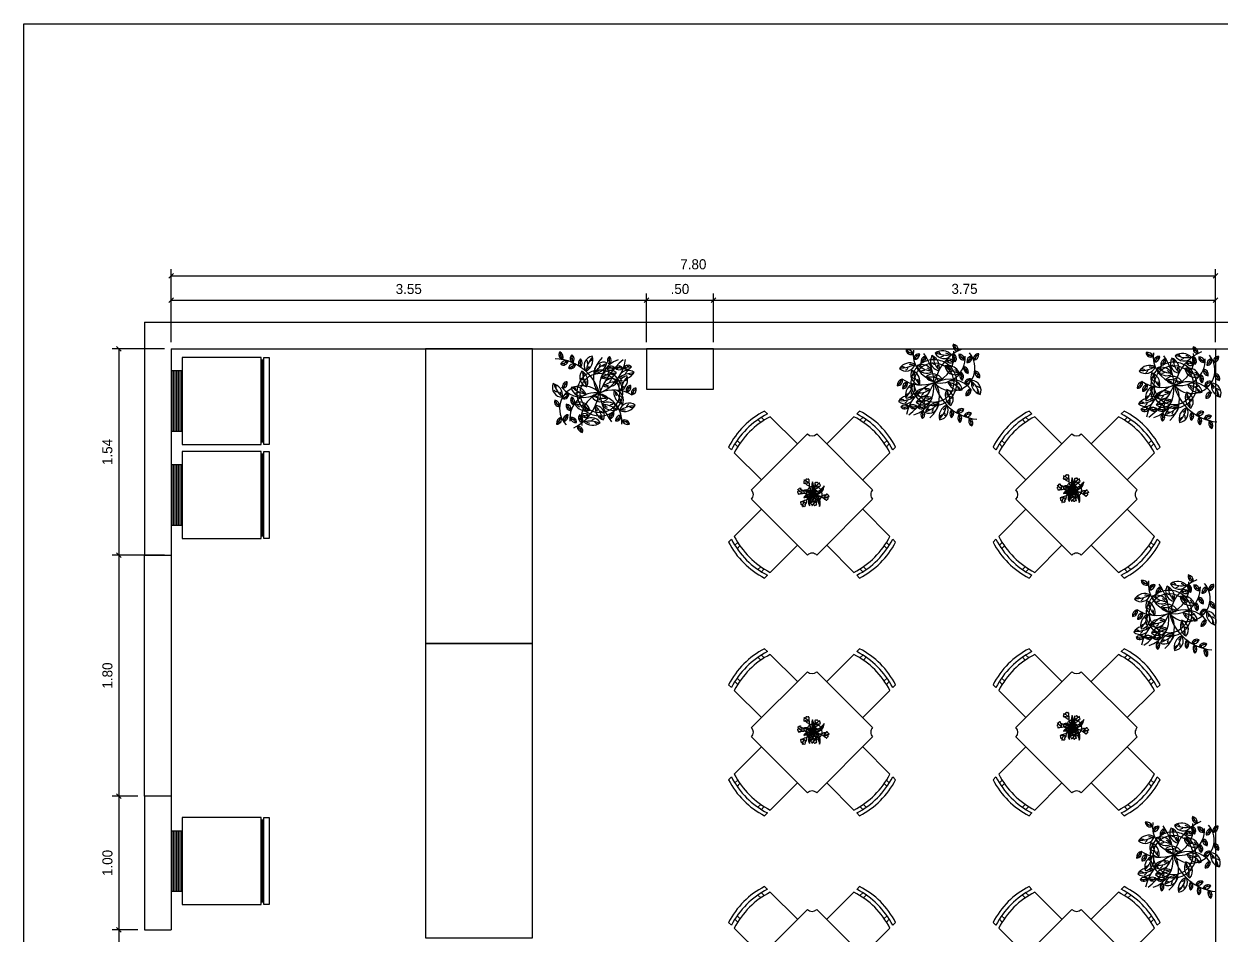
# Model space of a CAD drawing. Header units: millimetres. Extents: x 290.7 to 367.8, y 729.2 to 750.9.
# Drawn here: x 306.83 to 315.78, y 744.12 to 750.92 of the extents above; entities that cross this region are included whole.
import ezdxf

# ---------------------------------------------------------------- set-up
doc = ezdxf.new("R2010")
doc.units = ezdxf.units.MM
doc.header["$PDMODE"] = 35
for name, color, linetype in [('cota', 24, 'Continuous'), ('LAY2', 252, 'Continuous'), ('LAYOUT', 4, 'Continuous'), ('VEGET', 64, 'Continuous'), ('VEGET-I', 62, 'Continuous')]:
    doc.layers.add(name, color=color, linetype=linetype)
doc.styles.add('STYLUS', font='stylu.ttf')
doc.dimstyles.new('DIM50', dxfattribs={"dimscale": 0.5, "dimtxt": 0.15, "dimasz": 0.07, "dimexe": 0.1, "dimexo": 0.1, "dimgap": 0.09, "dimtad": 1, "dimzin": 4, "dimdsep": 46, "dimtxsty": 'STYLUS', "dimblk1": 'OBLIQUE', "dimblk2": 'OBLIQUE', "dimsah": 1, "dimcen": 0.09, "dimclrd": 24, "dimclre": 24, "dimclrt": 2, "dimadec": 0, "dimazin": 0, "dimtfac": 1, "dimtmove": 2, "dimatfit": 3, "dimldrblk": 'OBLIQUE', "dimfxl": 0, "dimtolj": 1, "dimtzin": 0, "dimarcsym": 0})

# ---------------------------------------------------------------- blocks, each defined once
blk = doc.blocks.new('VEGET-03')
at = {"layer": 'VEGET'}
for centre, radius, start, end in [((0.1293, 0.241), 0.0307, 166.15429, 278.83379), ((0.0964, 0.2109), 0.0376, 359.60227, 85.3858), ((-0.1782, 0.1526), 0.0376, 22.54555, 108.32908), ((-0.1597, 0.1931), 0.0307, 189.09756, 301.77706), ((-0.1071, 0.1397), 0.0307, 80.41768, 193.09718), ((-0.1396, 0.1702), 0.0376, 273.86567, 359.6492), ((-0.0548, 0.1242), 0.0376, 105.78752, 191.57105), ((-0.0928, 0.1473), 0.0307, 272.33954, 25.01903), ((0.0285, 0.1389), 0.0614, 153.30265, 179.79249), ((-0.0489, 0.0948), 0.0751, 39.55635, 72.53416), ((0.0423, 0.1274), 0.0751, 45.41565, 131.19918), ((0.0449, 0.2164), 0.0614, 211.96767, 324.64716), ((0.085, 0.1243), 0.0307, 27.14487, 139.82437), ((0.1384, 0.1743), 0.0376, 157.923, 243.70653), ((0.0968, 0.1585), 0.0307, 324.47502, 77.15451), ((0.1436, 0.1515), 0.0376, 11.56621, 97.34974), ((0.1695, 0.1877), 0.0307, 178.11822, 290.79772), ((0.2306, 0.1493), 0.0376, 105.78752, 191.57105), ((0.1925, 0.1724), 0.0307, 272.33954, 25.01903), ((0.2635, 0.1716), 0.0307, 90.14495, 202.82445), ((0.2263, 0.1962), 0.0376, 283.59293, 9.37646), ((-0.155, 0.0348), 0.0751, 67.14171, 152.92524), ((-0.1856, 0.1185), 0.0614, 233.69372, 346.37322), ((0, 0), 0.1429, 140.97291, 155.1796), ((-0.0801, 0.0304), 0.0751, 104.55111, 116.76962), ((-0.0554, 0.116), 0.0614, 197.53811, 205.01753), ((-0.0238, 0.2132), 0.1412, 233.23654, 235.08189), ((0, 0), 0.1429, 103.3146, 133.82942), ((0, 0), 0.1429, 53.01293, 86.38752), ((0.09, 0.1686), 0.0376, 220.59285, 306.37638), ((0.0859, 0.039), 0.0751, 24.5639, 89.92738), ((0.1931, 0.0611), 0.0376, 151.47225, 237.25578), ((0.15, 0.05), 0.0307, 318.02427, 70.70376), ((0.1772, 0.0838), 0.0307, 344.76455, 97.44404), ((0.2108, 0.1131), 0.0376, 178.21253, 263.99606), ((0.2848, 0.0905), 0.0376, 176.39674, 262.18027), ((0.2503, 0.0623), 0.0307, 342.94876, 95.62826), ((-0.1886, -0.0306), 0.0376, 105.78752, 191.57105), ((-0.2267, -0.0075), 0.0307, 272.33954, 25.01903), ((-0.0869, 0.0402), 0.0614, 156.27905, 205.71764), ((-0.162, -0.0079), 0.0751, 64.57462, 75.51056), ((0, 0), 0.1429, 174.57397, 190.10721), ((0.1201, 0.1213), 0.0614, 278.78999, 303.79541), ((0, 0), 0.1429, 6.93571, 25.09293), ((0.1181, -0.0394), 0.0614, 9.5374, 67.23292), ((0.2226, 0.0128), 0.0307, 73.52092, 186.20041), ((0.1941, 0.047), 0.0376, 266.9689, 352.75243), ((0.3072, 0.0245), 0.0751, 173.20459, 258.98812), ((0.2353, -0.028), 0.0614, 339.7566, 92.4361), ((-0.1548, -0.0456), 0.0376, 105.78752, 191.57105), ((-0.1929, -0.0224), 0.0307, 272.33954, 25.01903), ((-0.0949, -0.0846), 0.0751, 127.55097, 201.08713), ((0.0675, -0.0956), 0.0614, 322.64758, 23.39081), ((0, 0), 0.1429, 330.10609, 347.20265), ((0.1545, 0.0419), 0.0751, 258.37217, 288.76892), ((0.2416, -0.0564), 0.0376, 105.78752, 191.57105), ((0.2036, -0.0332), 0.0307, 272.33954, 25.01903), ((-0.1421, -0.169), 0.0751, 110.78818, 152.92524), ((-0.1726, -0.0853), 0.0614, 233.69372, 346.37322), ((-0.1776, -0.0516), 0.0614, 281.85561, 336.77333), ((-0.1147, -0.1859), 0.0376, 44.83374, 130.61727), ((-0.1421, -0.169), 0.0751, 67.14171, 83.51903), ((0, 0), 0.1429, 212.01732, 232.53317), ((-0.0325, -0.1652), 0.0751, 136.49511, 152.92524), ((-0.063, -0.0815), 0.0614, 233.69372, 293.70784), ((-0.0582, -0.1822), 0.0376, 56.88301, 142.66654), ((0, 0), 0.1429, 254.46748, 265.04929), ((-0.0205, -0.131), 0.0614, 253.84239, 354.35079), ((0.037, -0.199), 0.0751, 131.06384, 173.0739), ((0, 0), 0.1429, 286.52984, 309.40686), ((0.1245, -0.2009), 0.0751, 115.3036, 201.08713), ((0.0417, -0.1678), 0.0614, 281.85561, 34.53511), ((0.1518, -0.0666), 0.0751, 215.66188, 241.87909), ((0.1871, -0.1774), 0.0307, 64.43241, 177.1119), ((-0.1622, -0.1912), 0.0376, 56.74034, 142.52387), ((-0.1697, -0.1473), 0.0307, 223.29235, 335.97185), ((-0.113, -0.1414), 0.0307, 211.38575, 324.06525), ((-0.0658, -0.1383), 0.0307, 223.43503, 336.11453), ((-0.0266, -0.2019), 0.0376, 140.08991, 225.87344), ((-0.0711, -0.2042), 0.0307, 306.64192, 59.32142), ((0.1529, -0.1815), 0.0376, 139.00394, 224.78747), ((0.1083, -0.1829), 0.0307, 305.55596, 58.23546), ((0.1643, -0.1392), 0.0376, 257.88039, 343.66392), ((0.2047, -0.2034), 0.0376, 145.92562, 231.70915), ((0.1607, -0.2102), 0.0307, 312.47764, 65.15713), ((0.2343, -0.1973), 0.0307, 59.09073, 171.77023), ((0.2151, -0.1571), 0.0376, 252.53872, 338.32225), ((0.2734, -0.2146), 0.0376, 158.46997, 244.2535), ((0.232, -0.2308), 0.0307, 325.02199, 77.70149)]:
    blk.add_arc(centre, radius, start, end, dxfattribs=at)
at = {"layer": 'VEGET-I'}
blk.add_circle((0, 0), 0.1229, dxfattribs=at)
for centre, radius, start, end in [((0.1074, 0.2486), 0.00873, 210.41608, 262.89922), ((0.168, 0.2743), 0.0706, 201.85271, 241.13847), ((0.1129, 0.2366), 0.0111, 227.99107, 288.46896), ((0.1133, 0.2161), 0.0152, 358.72126, 43.35471), ((-0.1828, 0.1916), 0.00873, 233.35935, 285.8425), ((-0.1369, 0.2389), 0.0706, 224.79599, 264.08174), ((-0.173, 0.1827), 0.0111, 250.93435, 311.41223), ((-0.1646, 0.164), 0.0152, 21.66454, 66.29799), ((0.0279, 0.1813), 0.1719, 176.96723, 261.0002), ((-0.0711, 0.1035), 0.0706, 116.11611, 155.40186), ((-0.1127, 0.1556), 0.0111, 142.25447, 202.73235), ((-0.1012, 0.1621), 0.00873, 124.67947, 177.16262), ((-0.1356, 0.1753), 0.0706, 308.03796, 347.32372), ((-0.3509, -0.0531), 0.3568, 8.69905, 39.99551), ((-0.0645, 0.139), 0.0152, 104.90651, 149.53996), ((0.1189, 0.1865), 0.1412, 189.00108, 198.30291), ((-0.0329, 0.1466), 0.0239, 350.57805, 31.66565), ((0.0513, 0.3184), 0.1412, 247.66609, 286.95184), ((-0.06, 0.1614), 0.1719, 291.05442, 15.0874), ((0.1041, 0.1014), 0.1434, 224.47927, 45.69939), ((0.0223, 0.159), 0.1594, 262.59281, 7.61396), ((0.0064, 0.168), 0.0239, 27.82558, 90.33066), ((0.2811, -0.0225), 0.2757, 117.33103, 172.71362), ((0.0284, 0.1869), 0.0223, 273.80445, 334.28234), ((0.0584, 0.1589), 0.0303, 44.53464, 89.16809), ((0.0944, 0.1384), 0.0111, 88.98165, 149.45954), ((0.0484, 0.1419), 0.0706, 0.17344, 39.45919), ((0.1208, 0.1757), 0.0152, 157.04199, 201.67544), ((0.1136, 0.1565), 0.0111, 26.3118, 86.78969), ((0.1143, 0.1433), 0.00873, 8.73681, 61.21995), ((0.1465, 0.1907), 0.00873, 222.38001, 274.86316), ((0.2005, 0.2283), 0.0706, 213.81665, 253.1024), ((0.1544, 0.1801), 0.0111, 239.95501, 300.4329), ((0.1591, 0.1601), 0.0152, 10.6852, 55.31865), ((0.1497, 0.2004), 0.0706, 308.03796, 347.32372), ((0.1913, 0.1493), 0.00873, 316.60133, 9.08447), ((0.2209, 0.1641), 0.0152, 104.90651, 149.53996), ((0.2013, 0.158), 0.0111, 334.17632, 34.65421), ((0.3051, 0.142), 0.0706, 125.84337, 165.12913), ((0.2354, 0.181), 0.0152, 282.71192, 327.34537), ((0.2552, 0.1864), 0.0111, 151.98173, 212.45962), ((0.2656, 0.1947), 0.00873, 134.40674, 186.88988), ((-0.2174, 0.2156), 0.1412, 269.39215, 308.6779), ((-0.2034, 0.0593), 0.0239, 49.55164, 112.05672), ((-0.1899, 0.085), 0.0223, 295.53051, 356.0084), ((-0.1517, 0.0701), 0.0303, 66.2607, 110.89415), ((-0.1332, 0.1537), 0.0152, 272.98466, 317.61811), ((0, 0), 0.1429, 133.82942, 140.97291), ((-0.0554, 0.116), 0.0614, 205.01753, 310.21761), ((-0.0238, 0.2132), 0.1412, 235.08189, 272.52229), ((-0.0801, 0.0304), 0.0751, 30.98609, 104.55111), ((-0.1047, 0.0787), 0.0239, 13.39602, 75.90111), ((-0.094, 0.1242), 0.00873, 316.60133, 9.08447), ((-0.0787, 0.0915), 0.0223, 259.3749, 319.85278), ((-0.084, 0.1328), 0.0111, 334.17632, 34.65421), ((-0.0566, 0.0569), 0.0303, 30.10509, 74.73854), ((0, 0), 0.1429, 86.38752, 103.3146), ((0.0285, 0.1389), 0.0614, 179.79249, 265.98215), ((-0.0053, 0.1376), 0.0223, 215.13944, 275.61732), ((0.1189, 0.1865), 0.1412, 198.30291, 228.28683), ((-0.0329, 0.1466), 0.0239, 329.16057, 350.57805), ((-0.0489, 0.0948), 0.0751, 346.75064, 39.55635), ((-0.0136, 0.0974), 0.0303, 345.86963, 30.50308), ((0.0859, 0.039), 0.0751, 89.92738, 110.34742), ((0.1201, 0.1213), 0.0614, 191.11591, 278.78999), ((0.0775, 0.0738), 0.0706, 62.8433, 102.12905), ((0.1623, 0.2144), 0.1412, 226.81434, 251.87805), ((0.0806, 0.1536), 0.0152, 219.71185, 264.3453), ((0.0669, 0.0898), 0.0239, 6.97382, 69.47891), ((0, 0), 0.1429, 25.09293, 53.01293), ((0.0941, 0.0996), 0.0223, 252.9527, 313.43058), ((0.1065, 0.1329), 0.00873, 71.40666, 123.8898), ((0.1623, 0.2144), 0.1412, 251.87805, 266.10009), ((0.1122, 0.0627), 0.0303, 23.68289, 68.31634), ((0.1001, 0.039), 0.0706, 353.72269, 33.00844), ((0.1377, 0.0515), 0.0706, 20.46297, 59.74872), ((0.1937, 0.1083), 0.0152, 177.33152, 221.96497), ((0.1937, 0.0878), 0.0111, 46.60133, 107.07922), ((0.1989, 0.0756), 0.00873, 29.02633, 81.50948), ((0.2097, 0.0313), 0.0706, 18.64718, 57.93294), ((0.2676, 0.0863), 0.0152, 175.51573, 220.14918), ((0.2668, 0.0658), 0.0111, 44.78554, 105.26343), ((-0.2694, 0.0205), 0.0706, 308.03796, 347.32372), ((-0.0941, 0.1962), 0.2176, 240.22964, 296.13413), ((0, 0), 0.1429, 155.1796, 174.57397), ((-0.0869, 0.0402), 0.0614, 205.71764, 268.95855), ((-0.4763, 0.1634), 0.5049, 311.98543, 341.22297), ((-0.1207, 0.0371), 0.0223, 218.11583, 278.59372), ((0.0009, 0.0924), 0.1412, 191.97747, 197.44527), ((0.0009, 0.0924), 0.1412, 197.44527, 231.26323), ((-0.162, -0.0079), 0.0751, 349.72703, 64.57462), ((-0.1486, 0.0447), 0.0239, 332.13696, 34.64204), ((-0.1269, -0.0034), 0.0303, 348.84602, 33.47947), ((-0.0047, -0.0072), 0.0614, 29.08887, 141.76837), ((0.0024, 0.0816), 0.0751, 222.53686, 308.32039), ((-0.0161, -0.1088), 0.1412, 64.7873, 104.07305), ((-0.0153, 0.0509), 0.0303, 221.65585, 266.2893), ((-0.1294, -0.1001), 0.1719, 315.1303, 39.16327), ((0.0133, 0.0215), 0.0223, 90.92566, 151.40354), ((0.2879, 0.097), 0.3018, 198.56021, 269.3964), ((0.1091, -0.1412), 0.1719, 40.91955, 124.95252), ((0.0362, 0.0392), 0.0239, 204.94679, 267.45187), ((0.1181, -0.0394), 0.0614, 67.23292, 122.2169), ((0.1545, 0.0419), 0.0751, 202.98539, 258.37217), ((0.0733, -0.1312), 0.1412, 60.58676, 84.52158), ((0.1276, 0.019), 0.0303, 202.10438, 246.73783), ((0.1446, -0.0184), 0.0223, 94.49581, 131.85208), ((0, 0), 0.1429, 347.20265, 6.93571), ((0.1446, -0.0184), 0.0223, 71.37419, 94.49581), ((0.1758, 0.0645), 0.0152, 150.59124, 195.22469), ((0.1665, 0.0462), 0.0111, 19.86105, 80.33894), ((0.1657, 0.033), 0.00873, 2.28606, 54.7692), ((0.254, -0.0275), 0.0706, 109.21934, 148.50509), ((0.1985, 0.0298), 0.0152, 266.08789, 310.72134), ((0.219, 0.0293), 0.0111, 135.3577, 195.83559), ((0.2312, 0.0343), 0.00873, 117.7827, 170.26585), ((0.1508, -0.0855), 0.1412, 15.45503, 54.74078), ((0.2725, 0.0179), 0.0303, 172.32358, 216.95703), ((0.2717, 0.0534), 0.00873, 27.21055, 79.69369), ((-0.2279, -0.0306), 0.00873, 316.60133, 9.08447), ((-0.1983, -0.0158), 0.0152, 104.90651, 149.53996), ((-0.2179, -0.0219), 0.0111, 334.17632, 34.65421), ((-0.2356, 0.0055), 0.0706, 308.03796, 347.32372), ((-0.1941, -0.0456), 0.00873, 316.60133, 9.08447), ((-0.1645, -0.0308), 0.0152, 104.90651, 149.53996), ((-0.1841, -0.0369), 0.0111, 334.17632, 34.65421), ((-0.2712, -0.0105), 0.1412, 317.55404, 344.89221), ((0.1196, -0.248), 0.2757, 117.33103, 172.71362), ((-0.1189, -0.0586), 0.0303, 130.07902, 159.05604), ((-0.0949, -0.0846), 0.0751, 115.3036, 127.55097), ((0, 0), 0.1429, 190.10721, 212.01732), ((-0.1556, -0.0772), 0.0223, 343.6924, 44.17029), ((-0.1189, -0.0586), 0.0303, 114.42259, 130.07902), ((-0.2712, -0.0105), 0.1412, 344.89221, 356.83979), ((-0.1776, -0.0516), 0.0614, 336.77333, 34.53511), ((-0.0457, -0.1145), 0.0751, 67.14171, 152.92524), ((-0.0762, -0.0308), 0.0614, 233.69372, 346.37322), ((-0.1081, 0.0663), 0.1412, 269.39215, 308.6779), ((-0.169, -0.0502), 0.1719, 291.05442, 15.0874), ((-0.094, -0.09), 0.0239, 49.55164, 112.05672), ((-0.0806, -0.0643), 0.0223, 295.53051, 356.0084), ((-0.0424, -0.0792), 0.0303, 66.2607, 110.89415), ((0.1518, -0.0666), 0.0751, 156.09557, 215.66188), ((-0.0301, -0.1257), 0.1412, 12.91078, 37.63176), ((0.0675, -0.0956), 0.0614, 23.39081, 75.32708), ((0.1166, -0.0626), 0.0303, 155.21456, 199.84801), ((0, 0), 0.1429, 309.40686, 330.10609), ((0.0733, -0.1312), 0.1412, 45.23583, 60.58676), ((0.1722, -0.0093), 0.0239, 185.39532, 247.9004), ((0.1608, -0.0053), 0.0706, 308.03796, 347.32372), ((0.2023, -0.0564), 0.00873, 316.60133, 9.08447), ((0.2319, -0.0416), 0.0152, 104.90651, 149.53996), ((0.2123, -0.0477), 0.0111, 334.17632, 34.65421), ((0.2687, -0.0229), 0.0223, 41.59339, 102.07128), ((0.2971, -0.0288), 0.0239, 155.61452, 218.1196), ((-0.2044, 0.0118), 0.1412, 269.39215, 308.6779), ((-0.1904, -0.1445), 0.0239, 49.55164, 112.05672), ((-0.1454, -0.1043), 0.0239, 97.71353, 160.21861), ((-0.1769, -0.1189), 0.0223, 295.53051, 356.0084), ((-0.1387, -0.1338), 0.0303, 66.2607, 110.89415), ((-0.0948, 0.0156), 0.1412, 269.39215, 279.45964), ((-0.0808, -0.1407), 0.0239, 93.73781, 112.05672), ((-0.0325, -0.1652), 0.0751, 67.14171, 136.49511), ((0, 0), 0.1429, 232.53317, 254.46748), ((-0.0808, -0.1407), 0.0239, 49.55164, 93.73781), ((-0.0948, 0.0156), 0.1412, 279.45964, 308.6779), ((-0.0673, -0.115), 0.0223, 295.53051, 308.27438), ((-0.0673, -0.115), 0.0223, 308.27438, 356.0084), ((-0.0291, -0.1299), 0.0303, 66.2607, 110.89415), ((-0.063, -0.0815), 0.0614, 293.70784, 346.37322), ((-0.0838, -0.0508), 0.1412, 289.54082, 320.46701), ((0.037, -0.199), 0.0751, 87.29038, 131.06384), ((0, 0), 0.1429, 265.04929, 286.52984), ((0.028, -0.1648), 0.0303, 86.40937, 131.04282), ((-0.0838, -0.0508), 0.1412, 320.46701, 328.82657), ((-0.0205, -0.131), 0.0614, 354.35079, 6.52189), ((-0.0518, -0.1267), 0.1412, 317.55404, 356.83979), ((0.1004, -0.1749), 0.0303, 114.42259, 159.05604), ((0.1264, -0.1145), 0.0239, 138.50549, 201.01058), ((0.101, -0.1006), 0.0223, 48.64582, 84.96225), ((-0.0301, -0.1257), 0.1412, 358.34601, 12.91078), ((0.101, -0.1006), 0.0223, 24.48437, 48.64582), ((-0.1766, -0.0966), 0.0706, 258.99078, 298.27653), ((-0.188, -0.1615), 0.00873, 267.55414, 320.03729), ((-0.1748, -0.1634), 0.0111, 285.12914, 345.60703), ((-0.1574, -0.1741), 0.0152, 55.85933, 100.49278), ((-0.1093, -0.0904), 0.0706, 247.08418, 286.36993), ((-0.1338, -0.1516), 0.00873, 255.64754, 308.13069), ((-0.1214, -0.1561), 0.0111, 273.22254, 333.70043), ((-0.1065, -0.1702), 0.0152, 43.95273, 88.58618), ((-0.0761, -0.0883), 0.0706, 261.13035, 300.4161), ((-0.0684, -0.1678), 0.0152, 98.9141, 143.54755), ((-0.0556, -0.1518), 0.0111, 213.79985, 274.27774), ((-0.0429, -0.1952), 0.0152, 139.2089, 183.84235), ((-0.1221, -0.2052), 0.0706, 342.34035, 21.6261), ((-0.059, -0.2241), 0.00873, 350.90371, 43.38686), ((-0.0557, -0.2113), 0.0111, 8.47871, 68.95659), ((-0.0438, -0.1457), 0.00873, 239.36959, 291.85274), ((-0.0168, -0.1927), 0.0239, 69.7003, 132.20539), ((-0.013, -0.164), 0.0223, 315.67918, 16.15706), ((0.074, -0.2206), 0.0239, 97.71353, 160.21861), ((0.0638, -0.1934), 0.0223, 343.6924, 44.17029), ((0.1366, -0.1744), 0.0152, 138.12294, 182.75639), ((0.0573, -0.183), 0.0706, 341.25439, 20.54014), ((0.12, -0.203), 0.00873, 349.81775, 42.30089), ((0.1236, -0.1902), 0.0111, 7.39274, 67.87063), ((0.2117, -0.2221), 0.0706, 100.13083, 139.41659), ((0.1659, -0.1568), 0.0152, 256.99938, 301.63283), ((0.11, -0.2164), 0.0706, 348.17606, 27.46181), ((0.1878, -0.1983), 0.0152, 145.04461, 189.67806), ((0.1861, -0.1605), 0.0111, 126.26919, 186.74708), ((0.1767, -0.2156), 0.0111, 14.31442, 74.79231), ((0.1747, -0.2287), 0.00873, 356.73943, 49.22257), ((0.199, -0.1576), 0.00873, 108.6942, 161.17734), ((0.2547, -0.2441), 0.0706, 94.78916, 134.07491), ((0.2151, -0.1748), 0.0152, 251.65771, 296.29116), ((0.2349, -0.1804), 0.0111, 120.92752, 181.4054), ((0.1838, -0.2478), 0.0706, 0.72041, 40.00617), ((0.248, -0.1786), 0.00873, 103.35252, 155.83567), ((0.2558, -0.2133), 0.0152, 157.58896, 202.22241), ((0.2488, -0.2326), 0.0111, 26.85877, 87.33666), ((0.2496, -0.2458), 0.00873, 9.28378, 61.76692)]:
    blk.add_arc(centre, radius, start, end, dxfattribs=at)
blk = doc.blocks.new('*X20')
at = {"color": 0}
for p, q in [((8.1387, -3.275), (8.5887, -3.275)), ((8.1387, -3.2875), (8.5887, -3.2875)), ((8.1387, -3.3), (8.5887, -3.3)), ((8.1387, -3.3125), (8.5887, -3.3125)), ((8.1387, -3.325), (8.5887, -3.325)), ((8.1387, -3.3375), (8.5887, -3.3375)), ((8.1387, -3.35), (8.5887, -3.35))]:
    blk.add_line(p, q, dxfattribs=at)
blk = doc.blocks.new('GEL2')
at = {"layer": 'LAY2', "color": 4}
blk.add_line((0.305, -0.6833), (-0.305, -0.6833), dxfattribs=at)
at = {"layer": 'LAY2'}
for points in [[(-0.225, -0.0833), (-0.225, 0), (0.225, 0), (0.225, -0.0833)], [(-0.305, -0.6933), (-0.305, -0.6733)], [(0.305, -0.6733), (0.305, -0.6933)]]:
    blk.add_lwpolyline(points, dxfattribs=at)
for points in [[(0.325, -0.6733), (-0.325, -0.6733), (-0.325, -0.0833), (0.325, -0.0833)], [(-0.325, -0.7333), (0.325, -0.7333), (0.325, -0.6933), (-0.325, -0.6933)]]:
    blk.add_lwpolyline(points, close=True, dxfattribs=at)
at = {"layer": 'LAY2', "color": 4}
blk.add_blockref('*X20', (-8.3637, 3.2715), dxfattribs=at)
blk = doc.blocks.new('MESA BEIRAMAR')
at = {"layer": 'LAYOUT'}
for p, q in [((-0.19, 0.3168), (-0.19, 0.3468)), ((-0.19, 0.2868), (-0.19, 0)), ((-0.14, 0.3007), (-0.14, 0.3307)), ((-0.11, 0.337), (-0.11, 0.307)), ((0.11, 0.337), (0.11, 0.307)), ((0.14, 0.3007), (0.14, 0.3307)), ((0.19, 0.3168), (0.19, 0.3468)), ((0.19, 0.2868), (0.19, 0)), ((0.295, 0), (-0.295, 0)), ((-0.345, -0.05), (-0.345, -0.64)), ((0.345, -0.64), (0.345, -0.05)), ((-0.6618, -0.155), (-0.6918, -0.155)), ((-0.6318, -0.155), (-0.345, -0.155)), ((0.6318, -0.155), (0.345, -0.155)), ((0.6618, -0.155), (0.6918, -0.155)), ((-0.682, -0.235), (-0.652, -0.235)), ((-0.6457, -0.205), (-0.6757, -0.205)), ((0.6457, -0.205), (0.6757, -0.205)), ((0.682, -0.235), (0.652, -0.235)), ((-0.6618, -0.535), (-0.6918, -0.535)), ((-0.682, -0.455), (-0.652, -0.455)), ((-0.6457, -0.485), (-0.6757, -0.485)), ((-0.6318, -0.535), (-0.345, -0.535)), ((0.6318, -0.535), (0.345, -0.535)), ((0.6457, -0.485), (0.6757, -0.485)), ((0.682, -0.455), (0.652, -0.455)), ((0.6618, -0.535), (0.6918, -0.535)), ((-0.295, -0.69), (0.295, -0.69)), ((-0.19, -0.9768), (-0.19, -0.69)), ((0.19, -0.9768), (0.19, -0.69)), ((-0.19, -1.0068), (-0.19, -1.0368)), ((-0.14, -0.9907), (-0.14, -1.0207)), ((-0.11, -1.027), (-0.11, -0.997)), ((0.11, -1.027), (0.11, -0.997)), ((0.14, -0.9907), (0.14, -1.0207)), ((0.19, -1.0068), (0.19, -1.0368))]:
    blk.add_line(p, q, dxfattribs=at)
for centre, radius, start, end in [((0, -0.2398), 0.6167, 72.05475, 107.94525), ((0, -0.2698), 0.6167, 72.05475, 107.94525), ((0, -0.2998), 0.6167, 72.05475, 107.94525), ((-0.345, 0), 0.05, 270, 0), ((0.345, 0), 0.05, 180, 270), ((-0.1052, -0.345), 0.6167, 162.05475, 197.94525), ((-0.0752, -0.345), 0.6167, 162.05475, 197.94525), ((-0.0452, -0.345), 0.6167, 162.05475, 197.94525), ((0.0452, -0.345), 0.6167, 342.05475, 17.94525), ((0.0752, -0.345), 0.6167, 342.05475, 17.94525), ((0.1052, -0.345), 0.6167, 342.05475, 17.94525), ((-0.345, -0.69), 0.05, 360, 90), ((0.345, -0.69), 0.05, 90, 180), ((0, -0.3902), 0.6167, 252.05475, 287.94525), ((0, -0.4202), 0.6167, 252.05475, 287.94525), ((0, -0.4502), 0.6167, 252.05475, 287.94525)]:
    blk.add_arc(centre, radius, start, end, dxfattribs=at)
blk = doc.blocks.new('VASO FLOR')
at = {"layer": 'VEGET', "color": 40}
for points in [[(-0.0786, 0.0885, 0.06826), (-0.0899, 0.0897, 0.810808), (-0.0898, 0.0888, -0.064896), (-0.0794, 0.0877, -0.062762)], [(0.0159, 0.093, -0.172607), (0.0291, 0.1175, -0.810808)], [(0.0301, 0.1172, 0.176058), (0.0168, 0.0928, 0.243738)], [(0.0301, 0.1172, -0.064896), (0.0388, 0.1231, 0.810808), (0.0384, 0.1239, 0.06826), (0.0291, 0.1175, -0.195055)], [(-0.0753, 0.0097, -0.064896), (-0.0819, 0.0179, 0.810808), (-0.0827, 0.0174, 0.06826), (-0.0755, 0.0087, -0.195055)], [(-0.0794, 0.0877, -0.179373), (-0.0558, 0.0721, -0.243738)], [(-0.0554, 0.0731, 0.172607), (-0.0786, 0.0885, 0.810808)], [(-0.0499, -0.0023, -0.172607), (-0.0755, 0.0087, -0.810808)], [(-0.0753, 0.0097, 0.179373), (-0.0493, -0.0014, 0.243738)], [(0.1037, 0.0678, -0.179373), (0.0845, 0.0471, -0.243738)], [(0.0854, 0.0465, 0.172607), (0.1043, 0.0669, 0.810808)], [(0.1043, 0.0669, 0.06826), (0.1073, 0.0778, 0.810808), (0.1064, 0.0779, -0.064896), (0.1037, 0.0678, -0.062762)], [(-0.0203, -0.0735, 0.172607), (-0.0194, -0.1013, 0.810808)], [(-0.0183, -0.1015, -0.179373), (-0.0193, -0.0733, -0.243738)], [(0.0805, -0.0317, 0.176058), (0.0592, -0.0139, 0.243738)], [(0.0595, -0.013, -0.172607), (0.081, -0.0308, -0.810808)], [(0.0805, -0.0317, -0.064896), (0.0845, -0.0415, 0.810808), (0.0854, -0.0412, 0.06826), (0.081, -0.0308, -0.195055)], [(-0.0194, -0.1013, 0.06826), (-0.0139, -0.1112, 0.810808), (-0.0131, -0.1106, -0.064896), (-0.0183, -0.1015, -0.062762)]]:
    blk.add_lwpolyline(points, format="xyb", dxfattribs=at)
at = {"layer": 'VEGET', "color": 13}
for points in [[(-0.0553, 0.1005, -0.212423), (-0.0564, 0.0709, -0.368913), (-0.07, 0.0691, 0.372027), (-0.0828, 0.0658, -0.287974)], [(-0.043, 0.0614, 0.096784), (-0.0425, 0.0642, 0.036395), (-0.0489, 0.0809, 0.091173), (-0.0553, 0.1005, 0.636994), (-0.0587, 0.1026, -0.376344), (-0.067, 0.1003, 0.501368), (-0.0757, 0.0963, -0.195055), (-0.0786, 0.0885, 0.06826)], [(0.0291, 0.1175, -0.195055), (0.0228, 0.1231, 0.501368), (0.0133, 0.1224, -0.376344), (0.0048, 0.1206, 0.636994), (0.0029, 0.1171, 0.091173), (0.0064, 0.0968, 0.036395), (0.0087, 0.079, 0.096784), (0.0105, 0.0768, 0.035642)], [(0.0029, 0.1171, 0.212423), (0.0178, 0.0915, 0.368913), (0.0306, 0.0964, -0.372027), (0.0435, 0.0995, 0.287974)], [(0.0131, 0.0754, 0.182881), (0.0182, 0.0758, 0.232624), (0.0349, 0.0964, -0.389519), (0.0435, 0.0995, 0.287974), (0.046, 0.1071, -0.393845), (0.0424, 0.1147, 0.34066), (0.0329, 0.1169, -0.062762), (0.0301, 0.1172, -0.064896)], [(-0.0794, 0.0877, -0.062762), (-0.0817, 0.0861, 0.34066), (-0.0891, 0.0798, -0.393845), (-0.0886, 0.0713, 0.287974), (-0.0828, 0.0658, -0.389519), (-0.0738, 0.0671, 0.232624), (-0.0493, 0.0568, 0.182881), (-0.0446, 0.0589, -0.033616)], [(-0.0755, 0.0087, -0.195055), (-0.0805, 0.0019, 0.501368), (-0.079, -0.0075, -0.376344), (-0.0763, -0.0157, 0.636994), (-0.0727, -0.0174, 0.084136), (-0.0542, -0.0127, 0.053439)], [(-0.0541, 0.0162, 0.007798), (-0.055, 0.0164, -0.389519), (-0.0589, 0.0247, 0.287974), (-0.0666, 0.0264, -0.393845), (-0.074, 0.0222, 0.34066), (-0.0752, 0.0125, -0.062762), (-0.0753, 0.0097, -0.064896)], [(-0.0727, -0.0174, 0.212423), (-0.0486, -0.0002, 0.368913), (-0.0546, 0.0121, -0.372027), (-0.0589, 0.0247, 0.287974)], [(-0.0542, -0.0127, 0.006984), (-0.0528, -0.012, 0.036395), (-0.0353, -0.0081, 0.401755), (-0.0329, 0.0016, 0.224419), (-0.0541, 0.0162, -0.389519)], [(0.1037, 0.0678, -0.062762), (0.1025, 0.0703, 0.34066), (0.0974, 0.0786, -0.393845), (0.089, 0.0795, 0.287974), (0.0826, 0.0747, -0.389519), (0.0824, 0.0656, 0.232624), (0.0683, 0.0432, 0.058292), (0.0683, 0.0415, 0.020555)], [(0.0693, 0.0386, 0.222448), (0.0744, 0.0352, 0.036395), (0.092, 0.0388, 0.091173), (0.1124, 0.042, 0.636994), (0.115, 0.045, -0.376344), (0.114, 0.0536, 0.501368), (0.1116, 0.0628, -0.195055), (0.1043, 0.0669, 0.06826)], [(0.1124, 0.042, -0.212423), (0.0833, 0.0478, -0.368913), (0.0838, 0.0616, 0.372027), (0.0826, 0.0747, -0.287974)], [(-0.0164, -0.0564, 0.154212), (-0.0205, -0.0578, 0.036395), (-0.0305, -0.0727, 0.091173), (-0.0427, -0.0893, 0.636994), (-0.0425, -0.0933, -0.376344), (-0.0357, -0.0987, 0.501368), (-0.0275, -0.1035, -0.195055), (-0.0194, -0.1013, 0.06826)], [(-0.0427, -0.0893, -0.212423), (-0.0179, -0.073, -0.368913), (-0.0086, -0.0831, 0.372027), (0.0015, -0.0916, -0.287974)], [(-0.0183, -0.1015, -0.062762), (-0.0157, -0.1024, 0.34066), (-0.0062, -0.1048, -0.393845), (0.0004, -0.0995, 0.287974), (0.0015, -0.0916, -0.389519), (-0.0048, -0.085, 0.232624), (-0.0106, -0.0591, 0.124656), (-0.0134, -0.057, -0.002356)], [(0.0625, -0.0042, 0.031062), (0.0472, -0.0033, 0.401755), (0.0422, -0.0119, 0.182145), (0.0541, -0.0295, -0.389519)], [(0.0541, -0.0295, 0.048427), (0.0591, -0.0324, -0.389519), (0.0605, -0.0414, 0.287974), (0.0674, -0.0453, -0.393845), (0.0756, -0.0433, 0.34066), (0.0796, -0.0344, -0.062762), (0.0805, -0.0317, -0.064896)], [(0.0858, -0.005, 0.212423), (0.0577, -0.0146, 0.368913), (0.06, -0.0282, -0.372027), (0.0605, -0.0414, 0.287974)], [(0.081, -0.0308, -0.195055), (0.0877, -0.0258, 0.501368), (0.0889, -0.0163, -0.376344), (0.0887, -0.0076, 0.636994), (0.0858, -0.005, 0.091173), (0.0651, -0.0045, 0.005326), (0.0625, -0.0042, 0.035051)]]:
    blk.add_lwpolyline(points, format="xyb", dxfattribs=at)
at = {"layer": 'VEGET'}
for points in [[(-0.0403, 0.0416, 0.151618), (-0.073, 0.0412, 0.069982), (-0.0845, 0.0327, -0.168565), (-0.0503, 0.0266, 0.046466)], [(-0.0636, 0.0377, -0.205437), (-0.0344, 0.0291, 0.058316), (-0.0026, 0.0027, 0.058316)], [(-0.0503, 0.0266, -0.082744), (-0.0368, 0.0157, 0.276015), (-0.0011, 0.003)], [(-0.043, 0.0614, -0.105036), (-0.0446, 0.0589, -0.232624)], [(-0.0446, 0.0589, -0.033616), (-0.0324, 0.0487, 0.044708)], [(-0.03, 0.0505, 0.035076), (-0.043, 0.0614, 0.096784)], [(-0.0096, 0.0187, 0.179213), (-0.0403, 0.0416, 0.069982)], [(-0.0059, 0.0601, 0.275681), (-0.0241, 0.0782, -0.234589), (-0.0204, 0.0651, 0.047492), (-0.021, 0.0556, 0.04348)], [(-0.021, 0.0556, 0.1286), (-0.0137, 0.0312)], [(-0.0147, 0.0667, -0.172243), (-0.0122, 0.0551, 0.077621), (-0.0036, 0.0132, 0.077621)], [(-0.0015, 0.0319, 0.006234), (-0.0051, 0.0544, 0.056573), (-0.0059, 0.0601, -0.234589)], [(0.0229, 0.0575, -0.059667), (0.0141, 0.0447, 0.116627), (0.0015, 0.0166)], [(0.0294, 0.063, -0.192821), (0.0242, 0.0444, 0.073411), (0.0029, 0.0045, 0.073411)], [(0.0514, 0.0363, 0.04487), (0.0164, 0.0204, 0.057779), (0.0154, 0.0197, 0.066188), (0.0029, 0.0045)], [(0.0105, 0.0768, 0.035642), (0.004, 0.0608, 0.042088)], [(0.0532, 0.0338, 0.045412), (0.0182, 0.018, 0.0595), (0.0172, 0.0173, 0.072643), (0.0042, 0.0011)], [(0.0072, 0.0607, -0.033571), (0.0131, 0.0754, 0.182881)], [(0.0602, 0.0187, 0.10961), (0.0081, 0.007)], [(0.0105, 0.0768, 0.105036), (0.0131, 0.0754, 0.232624)], [(0.0133, -0.0016, 0.060604), (0.0627, 0.0041, 0.179336)], [(0.0152, 0.0195, 0.188192), (0.0331, 0.0528, -0.146551)], [(0.0331, 0.0528, 0.127589), (0.0296, 0.0787, -0.086131), (0.0229, 0.0575, 0.067782)], [(0.0683, 0.0415, 0.020555), (0.0514, 0.0363, 0.105029)], [(0.0532, 0.0338, -0.019885), (0.0693, 0.0386, 0.222448)], [(0.0627, 0.0041, 0.039304), (0.0935, 0.0142, 0.068382), (0.0602, 0.0187, 0.070573)], [(0.0693, 0.0386, -0.105295), (0.0683, 0.0415, -0.232624)], [(-0.0499, -0.0246, -0.085249), (-0.0905, -0.0389, 0.196212), (-0.0392, -0.0399, 0.116806)], [(-0.0499, -0.0246, 0.057879), (-0.0262, -0.0074, -0.147369), (-0.0138, -0.0007)], [(-0.0041, -0.009, -0.177901), (-0.0392, -0.0399, 0.085249)], [(-0.0162, -0.0546, 0.002909), (-0.0164, -0.0564, 0.154212)], [(-0.0164, -0.0564, -0.105383), (-0.0134, -0.057, -0.232624)], [(-0.0134, -0.057, -0.002356), (-0.0133, -0.0555, 0.146929)], [(0.0209, -0.0553, -0.194857), (-0.0009, -0.0092)], [(0.0028, -0.0016, -0.251756), (0.0198, -0.0173, 0.06874), (0.0372, -0.0474, -0.179247)], [(0.0209, -0.0553, 0.179247), (0.0645, -0.0732, -0.074362), (0.0372, -0.0474, 0.10465)]]:
    blk.add_lwpolyline(points, format="xyb", dxfattribs=at)
at = {"layer": 'VEGET', "color": 253}
for points in [[(-0.0503, 0.0266, 0.046466), (-0.0541, 0.0162, 0.007798)], [(-0.0324, 0.0487, 0.044708), (-0.0403, 0.0416, 0.151618)], [(-0.021, 0.0556, 0.04348), (-0.03, 0.0505, 0.035076)], [(0.004, 0.0608, 0.042088), (-0.0059, 0.0601, 0.275681)], [(0.0229, 0.0575, 0.067782), (0.0072, 0.0607, -0.033571)], [(0.0514, 0.0363, 0.105029), (0.0331, 0.0528, 0.127589)], [(0.0602, 0.0187, 0.070573), (0.0532, 0.0338, -0.019885)], [(0.0625, -0.0042, 0.035051), (0.0627, 0.0041, 0.039304)], [(-0.0542, -0.0127, 0.053439), (-0.0499, -0.0246, -0.085249)], [(-0.0392, -0.0399, 0.116806), (-0.0162, -0.0546, 0.002909)], [(-0.0133, -0.0555, 0.146929), (0.0209, -0.0553, 0.179247)], [(0.0372, -0.0474, 0.10465), (0.0541, -0.0295, 0.048427)]]:
    blk.add_lwpolyline(points, format="xyb", dxfattribs=at)
at = {"layer": 'VEGET'}
for centre, radius, start, end in [((-0.0579, 0.0504), 0.0163, 262.11732, 302.39957), ((-0.0529, 0.0375), 0.00384, 347.78368, 86.15042), ((-0.0397, 0.0198), 0.0114, 74.49482, 123.97717), ((-0.048, 0.0308), 0.0114, 0.08699, 39.539), ((-0.0338, -0.0202), 0.0411, 77.78182, 91.78472), ((-0.1141, -0.0369), 0.1183, 19.54635, 46.35807), ((0.0031, -0.2119), 0.2149, 94.06606, 99.47421), ((-0.1141, -0.0369), 0.1213, 17.67608, 46.09092), ((-0.046, 0.0199), 0.021, 0.20976, 31.92019), ((-0.0166, 0.0254), 0.0164, 243.16592, 284.90905), ((-0.0081, 0.063), 0.00889, 190.06958, 242.48935), ((0.0065, 0.0487), 0.0227, 197.71368, 226.0983), ((-0.0272, 0.0133), 0.0152, 345.74173, 17.16538), ((-0.0165, 0.0565), 0.00837, 303.74997, 6.60468), ((-0.0173, 0.0404), 0.0114, 315.47045, 358.64473), ((-0.0124, 0.0292), 0.00882, 310.27531, 0.93748), ((0.1196, 0.0238), 0.1213, 162.25068, 188.87536), ((-0.0012, 0.0012), 0.00174, 314.64998, 87.003), ((0.001, -0.0017), 0.00173, 2.62705, 123.08973), ((0.1196, 0.0238), 0.1183, 161.84377, 191.1841), ((0.0043, -0.0007), 0.00179, 92.38449, 209.44316), ((0.1068, -0.3913), 0.4056, 94.47296, 104.64731), ((0.0685, 0.203), 0.2119, 252.35914, 262.99075), ((0.0232, 0.0191), 0.0158, 151.60175, 190.66969), ((0.0214, 0.0313), 0.00953, 146.4115, 207.58726), ((0.0001, 0.0565), 0.0323, 293.55496, 316.3797), ((0.0099, 0.0093), 0.00848, 322.00004, 352.85922), ((0.0182, -0.0108), 0.015, 56.37497, 95.86097), ((0.0203, 0.0535), 0.0125, 277.08005, 314.90147), ((0.0134, 0.0514), 0.0129, 326.90295, 24.02222), ((0.0274, 0.0113), 0.00708, 327.95211, 11.40339), ((0.0343, -0.0054), 0.013, 48.43671, 93.90095), ((0.0442, 0.0143), 0.00966, 338.1322, 6.32349), ((0.0531, -0.0051), 0.0158, 52.61939, 89.78674), ((0.0631, 0.0153), 0.00622, 332.211, 7.61063), ((0.0742, 0.019), 0.00856, 229.78984, 280.54295), ((-0.0705, 0.031), 0.069, 273.93392, 298.94757), ((-0.0635, -0.0266), 0.0154, 277.8461, 326.78539), ((-0.0176, 0.0465), 0.0879, 243.67647, 247.94444), ((-0.0378, -0.022), 0.00735, 203.81396, 275.53615), ((-0.0456, -0.0301), 0.00972, 316.69932, 9.10373), ((-0.4126, 0.4839), 0.636, 306.19464, 310.45478), ((-0.0278, 0.0072), 0.0251, 256.5993, 286.53899), ((0.0031, -0.2119), 0.2119, 90.83808, 99.54171), ((-0.0375, -0.019), 0.017, 334.36194, 7.25599), ((-0.0136, -0.0185), 0.013, 64.56441, 106.85464), ((0.1391, -0.0715), 0.1562, 152.85839, 173.7893), ((0.1391, -0.0715), 0.1532, 152.85839, 174.01959), ((-0.0245, -0.0045), 0.0166, 322.78424, 352.31368), ((0.0315, -0.017), 0.0289, 164.84565, 182.9382), ((0.0753, 0.0023), 0.0727, 183.06311, 242.24012), ((0.0685, 0.203), 0.2149, 252.19725, 262.92324), ((0.0008, -0.0258), 0.0166, 41.57869, 80.28056), ((0.0203, -0.027), 0.0129, 167.76738, 199.41407), ((0.0064, -0.0417), 0.0175, 49.88322, 85.86694), ((0.0188, -0.0617), 0.0202, 50.36499, 94.18943), ((0.0268, -0.0436), 0.00813, 177.3069, 222.64166), ((0.0389, -0.0582), 0.00748, 162.8431, 213.36496), ((0.0338, -0.0769), 0.0211, 62.77138, 95.47835), ((0.0069, -0.1329), 0.0788, 56.58868, 63.98537)]:
    blk.add_arc(centre, radius, start, end, dxfattribs=at)
at = {"layer": 'VEGET', "color": 253}
for radius, start, end in [(0.0308, 169.04102, 181.09966), (0.0216, 174.23073, 178.5976), (0.0308, 125.0447, 127.26796), (0.0216, 90.89202, 95.66254), (0.0308, 84.24309, 93.41424), (0.0216, 30.75352, 48.70086), (0.0308, 48.37922, 53.48251), (0.0308, 26.2812, 42.50767), (0.0308, 186.68961, 196.69167), (0.0216, 186.56531, 188.94774), (0.0308, 234.04097, 243.43878), (0.0216, 235.73809, 239.99946), (0.0308, 249.05421, 269.98808), (0.0216, 247.99557, 262.54547), (0.0216, 313.93658, 336.7486), (0.0308, 307.65427, 340.48063), (0.0216, 344.76694, 352.6586), (0.0308, 346.0982, 356.13489)]:
    blk.add_arc((0.0034, 0.0014), radius, start, end, dxfattribs=at)
blk = doc.blocks.new('_OBLIQUE')
at = {"color": 0, "linetype": 'ByBlock'}
blk.add_line((-0.5, -0.5), (0.5, 0.5), dxfattribs=at)
blk = doc.blocks.new('*D36')
at = {"layer": 'cota', "color": 24, "lineweight": -2}
for p, q in [((307.9336, 748.5467), (307.9336, 748.9098)), ((307.9336, 748.8598), (311.4836, 748.8598)), ((311.4836, 748.5467), (311.4836, 748.9098))]:
    blk.add_line(p, q, dxfattribs=at)
at = {"layer": 'Defpoints', "color": 0}
for p in [(311.4836, 748.8598), (307.9336, 748.4967), (311.4836, 748.4967)]:
    blk.add_point(p, dxfattribs=at)
at = {"layer": 'cota', "color": 24, "lineweight": -2, "xscale": 0.035, "yscale": 0.035, "zscale": 0.035, "rotation": 180}
blk.add_blockref('_OBLIQUE', (307.9336, 748.8598), dxfattribs=at)
at = {"layer": 'cota', "color": 24, "lineweight": -2, "xscale": 0.035, "yscale": 0.035, "zscale": 0.035}
blk.add_blockref('_OBLIQUE', (311.4836, 748.8598), dxfattribs=at)
at = {"layer": 'cota', "color": 2, "insert": (309.7086, 748.944), "char_height": 0.075, "attachment_point": 5, "style": 'STYLUS'}
blk.add_mtext('\\A1;3.55', dxfattribs=at)
blk = doc.blocks.new('*D37')
at = {"layer": 'cota', "color": 24, "lineweight": -2}
for p, q in [((311.4836, 748.5467), (311.4836, 748.9098)), ((311.4836, 748.8598), (311.9851, 748.8598)), ((311.9851, 748.5467), (311.9851, 748.9098))]:
    blk.add_line(p, q, dxfattribs=at)
at = {"layer": 'Defpoints', "color": 0}
for p in [(311.9851, 748.8598), (311.4836, 748.4967), (311.9851, 748.4967)]:
    blk.add_point(p, dxfattribs=at)
at = {"layer": 'cota', "color": 24, "lineweight": -2, "xscale": 0.035, "yscale": 0.035, "zscale": 0.035, "rotation": 180}
blk.add_blockref('_OBLIQUE', (311.4836, 748.8598), dxfattribs=at)
at = {"layer": 'cota', "color": 24, "lineweight": -2, "xscale": 0.035, "yscale": 0.035, "zscale": 0.035}
blk.add_blockref('_OBLIQUE', (311.9851, 748.8598), dxfattribs=at)
at = {"layer": 'cota', "color": 2, "insert": (311.7343, 748.9442), "char_height": 0.075, "attachment_point": 5, "style": 'STYLUS'}
blk.add_mtext('\\A1;.50', dxfattribs=at)
blk = doc.blocks.new('*D38')
at = {"layer": 'cota', "color": 24, "lineweight": -2}
for p, q in [((311.9851, 748.5467), (311.9851, 748.9098)), ((311.9851, 748.8598), (315.7351, 748.8598)), ((315.7351, 748.5467), (315.7351, 748.9098))]:
    blk.add_line(p, q, dxfattribs=at)
at = {"layer": 'Defpoints', "color": 0}
for p in [(315.7351, 748.8598), (311.9851, 748.4967), (315.7351, 748.4967)]:
    blk.add_point(p, dxfattribs=at)
at = {"layer": 'cota', "color": 24, "lineweight": -2, "xscale": 0.035, "yscale": 0.035, "zscale": 0.035, "rotation": 180}
blk.add_blockref('_OBLIQUE', (311.9851, 748.8598), dxfattribs=at)
at = {"layer": 'cota', "color": 24, "lineweight": -2, "xscale": 0.035, "yscale": 0.035, "zscale": 0.035}
blk.add_blockref('_OBLIQUE', (315.7351, 748.8598), dxfattribs=at)
at = {"layer": 'cota', "color": 2, "insert": (313.8601, 748.945), "char_height": 0.075, "attachment_point": 5, "style": 'STYLUS'}
blk.add_mtext('\\A1;3.75', dxfattribs=at)
blk = doc.blocks.new('*D39')
at = {"layer": 'cota', "color": 24, "lineweight": -2}
for p, q in [((307.9336, 748.5467), (307.9336, 749.0931)), ((307.9336, 749.0431), (315.7351, 749.0431)), ((315.7351, 748.5467), (315.7351, 749.0931))]:
    blk.add_line(p, q, dxfattribs=at)
at = {"layer": 'Defpoints', "color": 0}
for p in [(315.7351, 749.0431), (307.9336, 748.4967), (315.7351, 748.4967)]:
    blk.add_point(p, dxfattribs=at)
at = {"layer": 'cota', "color": 24, "lineweight": -2, "xscale": 0.035, "yscale": 0.035, "zscale": 0.035, "rotation": 180}
blk.add_blockref('_OBLIQUE', (307.9336, 749.0431), dxfattribs=at)
at = {"layer": 'cota', "color": 24, "lineweight": -2, "xscale": 0.035, "yscale": 0.035, "zscale": 0.035}
blk.add_blockref('_OBLIQUE', (315.7351, 749.0431), dxfattribs=at)
at = {"layer": 'cota', "color": 2, "insert": (311.8343, 749.1285), "char_height": 0.075, "attachment_point": 5, "style": 'STYLUS'}
blk.add_mtext('\\A1;7.80', dxfattribs=at)
blk = doc.blocks.new('*D41')
at = {"layer": 'cota', "color": 24, "lineweight": -2}
for p, q in [((307.8836, 748.4967), (307.4918, 748.4967)), ((307.5418, 748.4967), (307.5418, 746.9567)), ((307.8836, 746.9567), (307.4918, 746.9567))]:
    blk.add_line(p, q, dxfattribs=at)
at = {"layer": 'Defpoints', "color": 0}
for p in [(307.9336, 748.4967), (307.5418, 746.9567), (307.9336, 746.9567)]:
    blk.add_point(p, dxfattribs=at)
at = {"layer": 'cota', "color": 24, "lineweight": -2, "xscale": 0.035, "yscale": 0.035, "zscale": 0.035}
for p, rotation in [((307.5418, 748.4967), 90), ((307.5418, 746.9567), 270)]:
    blk.add_blockref('_OBLIQUE', p, dxfattribs=dict(at, rotation=rotation))
at = {"layer": 'cota', "color": 2, "insert": (307.4576, 747.7267), "char_height": 0.075, "attachment_point": 5, "rotation": 90, "style": 'STYLUS'}
blk.add_mtext('\\A1;1.54', dxfattribs=at)
blk = doc.blocks.new('*D42')
at = {"layer": 'cota', "color": 24, "lineweight": -2}
for p, q in [((307.8836, 746.9567), (307.4918, 746.9567)), ((307.5418, 746.9567), (307.5418, 745.1567)), ((307.6836, 745.1567), (307.4918, 745.1567))]:
    blk.add_line(p, q, dxfattribs=at)
at = {"layer": 'Defpoints', "color": 0}
for p in [(307.9336, 746.9567), (307.5418, 745.1567), (307.7336, 745.1567)]:
    blk.add_point(p, dxfattribs=at)
at = {"layer": 'cota', "color": 24, "lineweight": -2, "xscale": 0.035, "yscale": 0.035, "zscale": 0.035}
for p, rotation in [((307.5418, 746.9567), 90), ((307.5418, 745.1567), 270)]:
    blk.add_blockref('_OBLIQUE', p, dxfattribs=dict(at, rotation=rotation))
at = {"layer": 'cota', "color": 2, "insert": (307.4577, 746.0567), "char_height": 0.075, "attachment_point": 5, "rotation": 90, "style": 'STYLUS'}
blk.add_mtext('\\A1;1.80', dxfattribs=at)
blk = doc.blocks.new('*D43')
at = {"layer": 'cota', "color": 24, "lineweight": -2}
for p, q in [((307.6836, 745.1567), (307.4918, 745.1567)), ((307.5418, 745.1567), (307.5418, 744.1567)), ((307.6836, 744.1567), (307.4918, 744.1567))]:
    blk.add_line(p, q, dxfattribs=at)
at = {"layer": 'Defpoints', "color": 0}
for p in [(307.7336, 745.1567), (307.5418, 744.1567), (307.7336, 744.1567)]:
    blk.add_point(p, dxfattribs=at)
at = {"layer": 'cota', "color": 24, "lineweight": -2, "xscale": 0.035, "yscale": 0.035, "zscale": 0.035}
for p, rotation in [((307.5418, 745.1567), 90), ((307.5418, 744.1567), 270)]:
    blk.add_blockref('_OBLIQUE', p, dxfattribs=dict(at, rotation=rotation))
at = {"layer": 'cota', "color": 2, "insert": (307.4579, 744.6567), "char_height": 0.075, "attachment_point": 5, "rotation": 90, "style": 'STYLUS'}
blk.add_mtext('\\A1;1.00', dxfattribs=at)
blk = doc.blocks.new('*D44')
at = {"layer": 'cota', "color": 24, "lineweight": -2}
for p, q in [((307.6836, 744.1567), (307.4918, 744.1567)), ((307.5418, 744.1567), (307.5418, 743.3553)), ((307.6836, 743.3553), (307.4918, 743.3553))]:
    blk.add_line(p, q, dxfattribs=at)
at = {"layer": 'Defpoints', "color": 0}
for p in [(307.7336, 744.1567), (307.5418, 743.3553), (307.7336, 743.3553)]:
    blk.add_point(p, dxfattribs=at)
at = {"layer": 'cota', "color": 24, "lineweight": -2, "xscale": 0.035, "yscale": 0.035, "zscale": 0.035}
for p, rotation in [((307.5418, 744.1567), 90), ((307.5418, 743.3553), 270)]:
    blk.add_blockref('_OBLIQUE', p, dxfattribs=dict(at, rotation=rotation))
at = {"layer": 'cota', "color": 2, "insert": (307.4577, 743.756), "char_height": 0.075, "attachment_point": 5, "rotation": 90, "style": 'STYLUS'}
blk.add_mtext('\\A1;.80', dxfattribs=at)

msp = doc.modelspace()

# ---------------------------------------------------------------- linework, layer by layer
for p, q in [((307.7336, 748.6967), (307.7336, 746.9567)), ((307.7336, 748.6967), (316.9477, 748.6967)), ((307.9336, 748.4967), (316.9477, 748.4967)), ((307.9336, 748.4967), (307.9336, 746.9567)), ((307.7336, 746.9567), (307.9336, 746.9567)), ((307.9336, 745.1567), (307.7336, 745.1567)), ((307.7336, 745.1567), (307.7336, 744.1567)), ((307.9336, 745.1567), (307.9336, 744.1567)), ((307.7336, 744.1567), (307.9336, 744.1567))]:
    msp.add_line(p, q)
at = {"color": 6}
msp.add_line((315.7351, 748.4967), (315.7351, 744.0467), dxfattribs=at)
at = {"color": 5}
for p, q in [((307.7336, 745.1567), (307.7336, 746.9567)), ((307.9336, 746.9567), (307.9336, 745.1567))]:
    msp.add_line(p, q, dxfattribs=at)
msp.add_lwpolyline([(311.9851, 748.4967), (311.4836, 748.4967), (311.4836, 748.1967), (311.9851, 748.1967)], close=True)
at = {"layer": 'cota'}
msp.add_lwpolyline([(306.8339, 750.9245), (320.404, 750.9245), (320.404, 738.1308), (306.8339, 738.1308)], close=True, dxfattribs=at)
at = {"layer": 'LAYOUT'}
for points in [[(309.8336, 746.2967), (310.6336, 746.2967), (310.6336, 748.4967), (309.8336, 748.4967)], [(309.8336, 744.0967), (310.6336, 744.0967), (310.6336, 746.2967), (309.8336, 746.2967)]]:
    msp.add_lwpolyline(points, close=True, dxfattribs=at)

# ---------------------------------------------------------------- block references
at = {"layer": 'LAY2', "xscale": -1, "rotation": 90}
for p in [(307.9336, 748.107), (307.9336, 747.4057), (307.9336, 744.6701)]:
    msp.add_blockref('GEL2', p, dxfattribs=at)
at = {"layer": 'LAYOUT'}
for name, p, rotation in [('MESA BEIRAMAR', (312.4774, 747.1648), 135), ('MESA BEIRAMAR', (314.4532, 747.1648), 135), ('VASO FLOR', (312.7382, 747.4093), 90), ('VASO FLOR', (314.6777, 747.4403), 90), ('MESA BEIRAMAR', (312.4774, 745.389), 135), ('MESA BEIRAMAR', (314.4532, 745.389), 135), ('VASO FLOR', (312.7382, 745.6335), 90), ('VASO FLOR', (314.6777, 745.6645), 90), ('MESA BEIRAMAR', (312.4774, 743.6132), 135), ('MESA BEIRAMAR', (314.4532, 743.6132), 135)]:
    msp.add_blockref(name, p, dxfattribs=dict(at, rotation=rotation))
at = {"layer": 'VEGET', "xscale": 1.2, "yscale": 1.2, "zscale": 1.2}
for p, rotation in [((313.6316, 748.2447), 355.1494915970746), ((315.4242, 748.2256), 355.1494915970746), ((311.1361, 748.1673), 178.1882262255159), ((315.3879, 746.5217), 355.1494915970746), ((315.4184, 744.716), 355.1494915970746)]:
    msp.add_blockref('VEGET-03', p, dxfattribs=dict(at, rotation=rotation))

# ---------------------------------------------------------------- dimensions: what is measured, and where the dimension line sits
at = {"layer": 'cota'}
for base, p1, p2, picture, middle in [((315.7351, 749.0431), (307.9336, 748.4967), (315.7351, 748.4967), '*D39', (311.8343, 749.1285)), ((311.4836, 748.8598), (307.9336, 748.4967), (311.4836, 748.4967), '*D36', (309.7086, 748.944)), ((311.9851, 748.8598), (311.4836, 748.4967), (311.9851, 748.4967), '*D37', (311.7343, 748.9442)), ((315.7351, 748.8598), (311.9851, 748.4967), (315.7351, 748.4967), '*D38', (313.8601, 748.945))]:
    dim = msp.add_linear_dim(base=base, p1=p1, p2=p2, dimstyle='DIM50', dxfattribs=at)
    dim.commit()
    dim.dimension.update_dxf_attribs({"geometry": picture, "text_midpoint": middle})
for base, p1, p2, picture, middle in [((307.5418, 746.9567), (307.9336, 748.4967), (307.9336, 746.9567), '*D41', (307.4576, 747.7267)), ((307.5418, 745.1567), (307.9336, 746.9567), (307.7336, 745.1567), '*D42', (307.4577, 746.0567)), ((307.5418, 744.1567), (307.7336, 745.1567), (307.7336, 744.1567), '*D43', (307.4579, 744.6567)), ((307.5418, 743.3553), (307.7336, 744.1567), (307.7336, 743.3553), '*D44', (307.4577, 743.756))]:
    dim = msp.add_linear_dim(base=base, p1=p1, p2=p2, angle=90, dimstyle='DIM50', dxfattribs=at)
    dim.commit()
    dim.dimension.update_dxf_attribs({"geometry": picture, "text_midpoint": middle})

doc.saveas('drawing.dxf')
